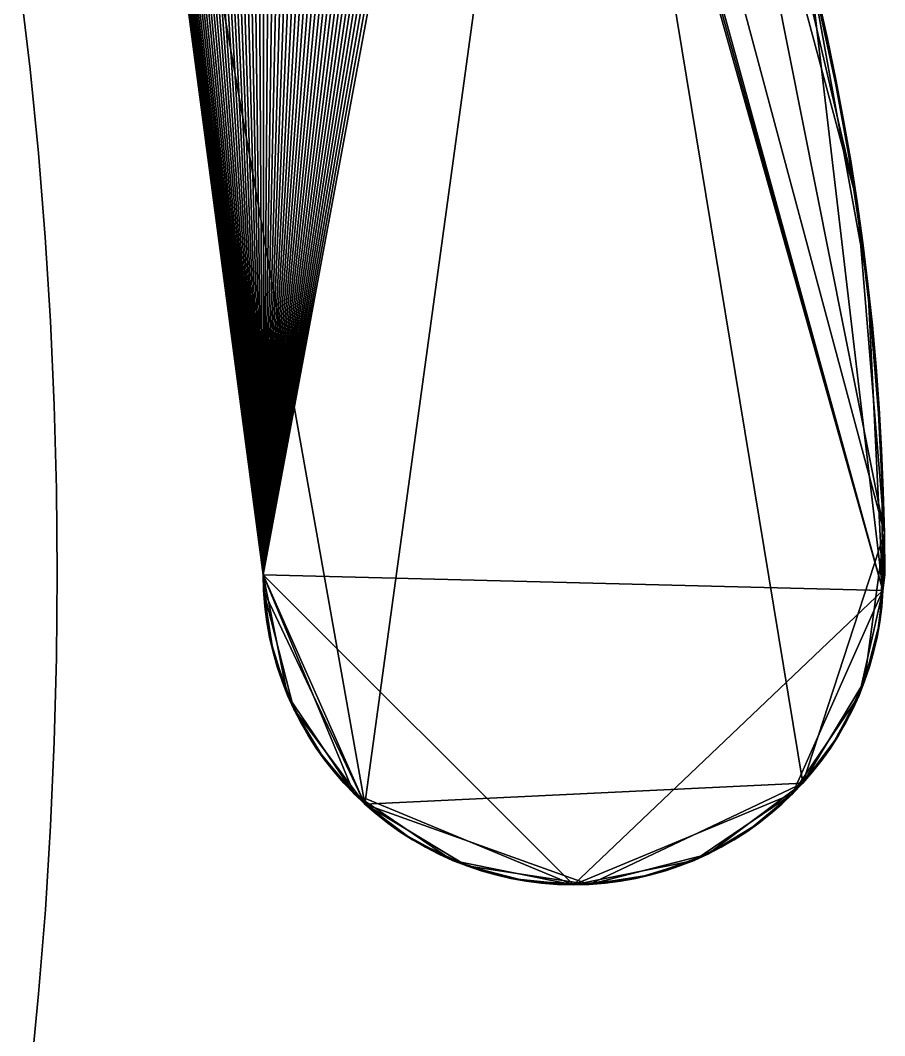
# Model space of a CAD drawing. Header units: metres. Extents: x 0 to 16, y 0 to 13.9.
# Drawn here: x 12.045 to 14.136, y 6.885 to 9.341 of the extents above; entities that cross this region are included whole.
import ezdxf

# ---------------------------------------------------------------- set-up
doc = ezdxf.new("R2010")
doc.units = ezdxf.units.M

msp = doc.modelspace()

# ---------------------------------------------------------------- linework, layer by layer
for points in [[(12.8238, 11.3462, 0.625), (12.8474, 11.3458, 0.625), (12.633, 8, 0.625)], [(12.8002, 11.3455, 0.625), (12.8238, 11.3462, 0.625), (12.633, 8, 0.625)], [(12.8474, 11.3458, 0.625), (12.8709, 11.3444, 0.625), (12.633, 8, 0.625)], [(12.7765, 11.3439, 0.625), (12.8002, 11.3455, 0.625), (12.633, 8, 0.625)], [(12.8709, 11.3444, 0.625), (12.8942, 11.3421, 0.625), (12.633, 8, 0.625)], [(12.7528, 11.3412, 0.625), (12.7765, 11.3439, 0.625), (12.633, 8, 0.625)], [(12.8942, 11.3421, 0.625), (12.9173, 11.3388, 0.625), (12.633, 8, 0.625)], [(12.7291, 11.3375, 0.625), (12.7528, 11.3412, 0.625), (12.633, 8, 0.625)], [(12.9173, 11.3388, 0.625), (12.9402, 11.3345, 0.625), (12.633, 8, 0.625)], [(12.7054, 11.3327, 0.625), (12.7291, 11.3375, 0.625), (12.633, 8, 0.625)], [(12.9402, 11.3345, 0.625), (12.963, 11.3293, 0.625), (12.633, 8, 0.625)], [(12.6818, 11.3269, 0.625), (12.7054, 11.3327, 0.625), (12.633, 8, 0.625)], [(12.963, 11.3293, 0.625), (12.9854, 11.3232, 0.625), (12.633, 8, 0.625)], [(12.6583, 11.32, 0.625), (12.6818, 11.3269, 0.625), (12.633, 8, 0.625)], [(12.9854, 11.3232, 0.625), (13.0076, 11.3162, 0.625), (12.633, 8, 0.625)], [(12.633, 8, 0.625), (12.5903, 11.2936, 0.625), (12.6124, 11.3033, 0.625)], [(12.633, 8, 0.625), (12.6124, 11.3033, 0.625), (12.6351, 11.3121, 0.625)], [(12.633, 8, 0.625), (12.6351, 11.3121, 0.625), (12.6583, 11.32, 0.625)], [(13.0076, 11.3162, 0.625), (13.0294, 11.3082, 0.625), (12.633, 8, 0.625)], [(13.0294, 11.3082, 0.625), (13.0509, 11.2993, 0.625), (12.633, 8, 0.625)], [(13.0509, 11.2993, 0.625), (13.072, 11.2896, 0.625), (12.633, 8, 0.625)], [(12.633, 8, 0.625), (12.5478, 11.2715, 0.625), (12.5688, 11.283, 0.625)], [(12.633, 8, 0.625), (12.5688, 11.283, 0.625), (12.5903, 11.2936, 0.625)], [(13.072, 11.2896, 0.625), (13.0927, 11.279, 0.625), (12.633, 8, 0.625)], [(13.0927, 11.279, 0.625), (13.113, 11.2675, 0.625), (12.633, 8, 0.625)], [(12.633, 8, 0.625), (12.5078, 11.2461, 0.625), (12.5275, 11.2592, 0.625)], [(12.633, 8, 0.625), (12.5275, 11.2592, 0.625), (12.5478, 11.2715, 0.625)], [(13.113, 11.2675, 0.625), (13.1328, 11.2551, 0.625), (12.633, 8, 0.625)], [(13.1328, 11.2551, 0.625), (13.1521, 11.242, 0.625), (12.633, 8, 0.625)], [(12.633, 8, 0.625), (12.4703, 11.2177, 0.625), (12.4887, 11.2323, 0.625)], [(12.633, 8, 0.625), (12.4887, 11.2323, 0.625), (12.5078, 11.2461, 0.625)], [(13.1521, 11.242, 0.625), (13.1709, 11.2279, 0.625), (12.633, 8, 0.625)], [(13.1709, 11.2279, 0.625), (13.1891, 11.2131, 0.625), (12.633, 8, 0.625)], [(12.633, 8, 0.625), (12.4356, 11.1863, 0.625), (12.4526, 11.2024, 0.625)], [(12.633, 8, 0.625), (12.4526, 11.2024, 0.625), (12.4703, 11.2177, 0.625)], [(13.1891, 11.2131, 0.625), (13.2067, 11.1975, 0.625), (12.633, 8, 0.625)], [(12.633, 8, 0.625), (12.4193, 11.1697, 0.625), (12.4356, 11.1863, 0.625)], [(13.2067, 11.1975, 0.625), (13.2238, 11.1811, 0.625), (12.633, 8, 0.625)], [(13.2238, 11.1811, 0.625), (14.132, 7.96141, 0.625), (12.633, 8, 0.625)], [(13.2238, 11.1811, 0.625), (13.2401, 11.1639, 0.625), (14.132, 7.96141, 0.625)], [(12.633, 8, 0.625), (12.3889, 11.1344, 0.625), (12.4037, 11.1523, 0.625)], [(12.633, 8, 0.625), (12.4037, 11.1523, 0.625), (12.4193, 11.1697, 0.625)], [(13.2401, 11.1639, 0.625), (13.2558, 11.1459, 0.625), (14.132, 7.96141, 0.625)], [(12.633, 8, 0.625), (12.3748, 11.1159, 0.625), (12.3889, 11.1344, 0.625)], [(13.2558, 11.1459, 0.625), (13.9522, 9.49123, 0.625), (14.132, 7.96141, 0.625)], [(12.633, 8, 0.625), (12.3615, 11.0968, 0.625), (12.3748, 11.1159, 0.625)], [(12.633, 8, 0.625), (12.3374, 11.0571, 0.625), (12.349, 11.0772, 0.625)], [(12.633, 8, 0.625), (12.349, 11.0772, 0.625), (12.3615, 11.0968, 0.625)], [(12.633, 8, 0.625), (12.3265, 11.0365, 0.625), (12.3374, 11.0571, 0.625)], [(12.633, 8, 0.625), (12.3166, 11.0154, 0.625), (12.3265, 11.0365, 0.625)], [(12.633, 8, 0.625), (12.3075, 10.9939, 0.625), (12.3166, 11.0154, 0.625)], [(12.2722, 10.8575), (12.8787, 7.44484), (13.3638, 10.9803)], [(12.633, 8, 0.625), (12.2993, 10.9721, 0.625), (12.3075, 10.9939, 0.625)], [(12.8787, 7.44484), (13.9381, 7.49572), (13.3638, 10.9803)], [(14.1353, 8.10092), (13.7073, 10.2536), (13.3638, 10.9803)], [(13.9381, 7.49572), (14.1353, 8.10092), (13.3638, 10.9803)], [(12.633, 8, 0.625), (12.292, 10.9498, 0.625), (12.2993, 10.9721, 0.625)], [(12.633, 8, 0.625), (12.2856, 10.9272, 0.625), (12.292, 10.9498, 0.625)], [(12.633, 8, 0.625), (12.2802, 10.9043, 0.625), (12.2856, 10.9272, 0.625)], [(12.633, 8, 0.625), (12.2722, 10.8575, 0.625), (12.2757, 10.881, 0.625)], [(12.633, 8, 0.625), (12.2757, 10.881, 0.625), (12.2802, 10.9043, 0.625)], [(12.633, 8, 0.625), (12.2697, 10.8338, 0.625), (12.2722, 10.8575, 0.625)], [(12.2722, 10.8575), (12.2697, 10.8338), (12.633, 8)], [(12.2722, 10.8575), (12.633, 8), (12.8787, 7.44484)], [(12.633, 8, 0.625), (12.2682, 10.8098, 0.625), (12.2697, 10.8338, 0.625)], [(12.2697, 10.8338), (12.2682, 10.8098), (12.633, 8)], [(12.633, 8, 0.625), (12.2677, 10.7857, 0.625), (12.2682, 10.8098, 0.625)], [(12.2682, 10.8098), (12.2677, 10.7857), (12.633, 8)], [(12.633, 8, 0.625), (12.2683, 10.7614, 0.625), (12.2677, 10.7857, 0.625)], [(12.2677, 10.7857), (12.2683, 10.7614), (12.633, 8)], [(12.633, 8, 0.625), (12.27, 10.7369, 0.625), (12.2683, 10.7614, 0.625)], [(12.2683, 10.7614), (12.27, 10.7369), (12.633, 8)], [(12.633, 8, 0.625), (12.633, 8), (12.27, 10.7369), (12.27, 10.7369, 0.625)], [(14.0695, 8.90195), (13.8422, 9.87628), (13.7073, 10.2536)], [(14.1353, 8.10092), (14.0695, 8.90195), (13.7073, 10.2536)], [(13.9977, 9.29621), (13.9004, 9.68464), (13.8422, 9.87628)], [(14.0695, 8.90195), (13.9977, 9.29621), (13.8422, 9.87628)], [(13.9977, 9.29621), (13.9522, 9.49123), (13.9004, 9.68464)], [(13.9522, 9.49123, 0.625), (13.9757, 9.39391, 0.625), (13.9977, 9.29621, 0.625)], [(13.9522, 9.49123, 0.625), (13.9977, 9.29621, 0.625), (14.0368, 9.09973, 0.625)], [(13.9522, 9.49123, 0.625), (14.0368, 9.09973, 0.625), (14.0957, 8.70302, 0.625)], [(13.9522, 9.49123, 0.625), (14.0957, 8.70302, 0.625), (14.132, 7.96141, 0.625)], [(13.9977, 9.29621), (13.9757, 9.39391), (13.9522, 9.49123)], [(12.0453, 9.42511, 0.625), (12.0453, 9.42511), (12.069, 9.2226), (12.069, 9.2226, 0.625)], [(12.069, 9.2226, 0.625), (12.069, 9.2226), (12.0453, 9.42511), (12.0453, 9.42511, 0.625)], [(13.9757, 9.39391, 0.625), (13.9757, 9.39391), (13.9977, 9.29621), (13.9977, 9.29621, 0.625)], [(13.9977, 9.29621, 0.625), (14.018, 9.19814, 0.625), (14.0368, 9.09973, 0.625)], [(14.0368, 9.09973), (14.018, 9.19814), (13.9977, 9.29621)], [(14.0695, 8.90195), (14.0368, 9.09973), (13.9977, 9.29621)], [(13.9977, 9.29621, 0.625), (13.9977, 9.29621), (14.018, 9.19814), (14.018, 9.19814, 0.625)], [(14.018, 9.19814, 0.625), (14.018, 9.19814), (13.9977, 9.29621), (13.9977, 9.29621, 0.625)], [(13.9977, 9.29621), (14.018, 9.19814), (14.018, 9.19814, 0.625), (13.9977, 9.29621, 0.625)], [(12.069, 9.2226, 0.625), (12.069, 9.2226), (12.089, 9.0198), (12.089, 9.0198, 0.625)], [(12.089, 9.0198, 0.625), (12.089, 9.0198), (12.069, 9.2226), (12.069, 9.2226, 0.625)], [(14.018, 9.19814, 0.625), (14.018, 9.19814), (14.0368, 9.09973), (14.0368, 9.09973, 0.625)], [(14.0368, 9.09973, 0.625), (14.0368, 9.09973), (14.018, 9.19814), (14.018, 9.19814, 0.625)], [(14.018, 9.19814), (14.0368, 9.09973), (14.0368, 9.09973, 0.625), (14.018, 9.19814, 0.625)], [(14.0368, 9.09973, 0.625), (14.054, 9.00099, 0.625), (14.0695, 8.90195, 0.625)], [(14.0368, 9.09973, 0.625), (14.0695, 8.90195, 0.625), (14.0957, 8.70302, 0.625)], [(14.0695, 8.90195), (14.054, 9.00099), (14.0368, 9.09973)], [(14.0368, 9.09973, 0.625), (14.0368, 9.09973), (14.054, 9.00099), (14.054, 9.00099, 0.625)], [(14.054, 9.00099, 0.625), (14.054, 9.00099), (14.0368, 9.09973), (14.0368, 9.09973, 0.625)], [(14.0368, 9.09973), (14.054, 9.00099), (14.054, 9.00099, 0.625), (14.0368, 9.09973, 0.625)], [(12.089, 9.0198, 0.625), (12.089, 9.0198), (12.1055, 8.81675), (12.1055, 8.81675, 0.625)], [(12.1055, 8.81675, 0.625), (12.1055, 8.81675), (12.089, 9.0198), (12.089, 9.0198, 0.625)], [(14.054, 9.00099, 0.625), (14.054, 9.00099), (14.0695, 8.90195), (14.0695, 8.90195, 0.625)], [(14.0695, 8.90195, 0.625), (14.0695, 8.90195), (14.054, 9.00099), (14.054, 9.00099, 0.625)], [(14.054, 9.00099), (14.0695, 8.90195), (14.0695, 8.90195, 0.625), (14.054, 9.00099, 0.625)], [(14.0695, 8.90195, 0.625), (14.0834, 8.80262, 0.625), (14.0957, 8.70302, 0.625)], [(14.0957, 8.70302), (14.0834, 8.80262), (14.0695, 8.90195)], [(14.1155, 8.5031), (14.0957, 8.70302), (14.0695, 8.90195)], [(14.1353, 8.10092), (14.1155, 8.5031), (14.0695, 8.90195)], [(14.0695, 8.90195, 0.625), (14.0695, 8.90195), (14.0834, 8.80262), (14.0834, 8.80262, 0.625)], [(14.0834, 8.80262, 0.625), (14.0834, 8.80262), (14.0695, 8.90195), (14.0695, 8.90195, 0.625)], [(14.0695, 8.90195), (14.0834, 8.80262), (14.0834, 8.80262, 0.625), (14.0695, 8.90195, 0.625)], [(12.1055, 8.81675, 0.625), (12.1055, 8.81675), (12.1183, 8.6135), (12.1183, 8.6135, 0.625)], [(12.1183, 8.6135, 0.625), (12.1183, 8.6135), (12.1055, 8.81675), (12.1055, 8.81675, 0.625)], [(14.0834, 8.80262, 0.625), (14.0834, 8.80262), (14.0957, 8.70302), (14.0957, 8.70302, 0.625)], [(14.0957, 8.70302, 0.625), (14.0957, 8.70302), (14.0834, 8.80262), (14.0834, 8.80262, 0.625)], [(14.0834, 8.80262), (14.0957, 8.70302), (14.0957, 8.70302, 0.625), (14.0834, 8.80262, 0.625)], [(14.0957, 8.70302, 0.625), (14.1064, 8.60318, 0.625), (14.1155, 8.5031, 0.625)], [(14.0957, 8.70302, 0.625), (14.1155, 8.5031, 0.625), (14.1287, 8.30235, 0.625)], [(14.0957, 8.70302, 0.625), (14.1287, 8.30235, 0.625), (14.132, 7.96141, 0.625)], [(14.1155, 8.5031), (14.1064, 8.60318), (14.0957, 8.70302)], [(14.0957, 8.70302, 0.625), (14.0957, 8.70302), (14.1064, 8.60318), (14.1064, 8.60318, 0.625)], [(14.1064, 8.60318, 0.625), (14.1064, 8.60318), (14.0957, 8.70302), (14.0957, 8.70302, 0.625)], [(14.0957, 8.70302), (14.1064, 8.60318), (14.1064, 8.60318, 0.625), (14.0957, 8.70302, 0.625)], [(12.1183, 8.6135, 0.625), (12.1183, 8.6135), (12.1274, 8.4101), (12.1274, 8.4101, 0.625)], [(12.1274, 8.4101, 0.625), (12.1274, 8.4101), (12.1183, 8.6135), (12.1183, 8.6135, 0.625)], [(14.1064, 8.60318, 0.625), (14.1064, 8.60318), (14.1155, 8.5031), (14.1155, 8.5031, 0.625)], [(14.1155, 8.5031, 0.625), (14.1155, 8.5031), (14.1064, 8.60318), (14.1064, 8.60318, 0.625)], [(14.1064, 8.60318), (14.1155, 8.5031), (14.1155, 8.5031, 0.625), (14.1064, 8.60318, 0.625)], [(14.1155, 8.5031, 0.625), (14.1229, 8.40282, 0.625), (14.1287, 8.30235, 0.625)], [(14.1287, 8.30235), (14.1229, 8.40282), (14.1155, 8.5031)], [(14.1353, 8.10092), (14.1287, 8.30235), (14.1155, 8.5031)], [(14.1155, 8.5031, 0.625), (14.1155, 8.5031), (14.1229, 8.40282), (14.1229, 8.40282, 0.625)], [(14.1229, 8.40282, 0.625), (14.1229, 8.40282), (14.1155, 8.5031), (14.1155, 8.5031, 0.625)], [(14.1155, 8.5031), (14.1229, 8.40282), (14.1229, 8.40282, 0.625), (14.1155, 8.5031, 0.625)], [(12.1274, 8.4101, 0.625), (12.1274, 8.4101), (12.1329, 8.2066), (12.1329, 8.2066, 0.625)], [(12.1329, 8.2066, 0.625), (12.1329, 8.2066), (12.1274, 8.4101), (12.1274, 8.4101, 0.625)], [(14.1229, 8.40282, 0.625), (14.1229, 8.40282), (14.1287, 8.30235), (14.1287, 8.30235, 0.625)], [(14.1287, 8.30235, 0.625), (14.1287, 8.30235), (14.1229, 8.40282), (14.1229, 8.40282, 0.625)], [(14.1229, 8.40282), (14.1287, 8.30235), (14.1287, 8.30235, 0.625), (14.1229, 8.40282, 0.625)], [(14.1287, 8.30235, 0.625), (14.1328, 8.20171, 0.625), (14.1353, 8.10092, 0.625)], [(14.1287, 8.30235, 0.625), (14.1353, 8.10092, 0.625), (14.132, 7.96141, 0.625)], [(14.1353, 8.10092), (14.1328, 8.20171), (14.1287, 8.30235)], [(14.1287, 8.30235, 0.625), (14.1287, 8.30235), (14.1328, 8.20171), (14.1328, 8.20171, 0.625)], [(14.1328, 8.20171, 0.625), (14.1328, 8.20171), (14.1287, 8.30235), (14.1287, 8.30235, 0.625)], [(14.1287, 8.30235), (14.1328, 8.20171), (14.1328, 8.20171, 0.625), (14.1287, 8.30235, 0.625)], [(12.1329, 8.2066, 0.625), (12.1329, 8.2066), (12.1348, 8.00306), (12.1348, 8.00306, 0.625)], [(12.1348, 8.00306, 0.625), (12.1348, 8.00306), (12.1329, 8.2066), (12.1329, 8.2066, 0.625)], [(14.1328, 8.20171, 0.625), (14.1328, 8.20171), (14.1353, 8.10092), (14.1353, 8.10092, 0.625)], [(14.1353, 8.10092, 0.625), (14.1353, 8.10092), (14.1328, 8.20171), (14.1328, 8.20171, 0.625)], [(14.1328, 8.20171), (14.1353, 8.10092), (14.1353, 8.10092, 0.625), (14.1328, 8.20171, 0.625)], [(13.9381, 7.49572), (14.0875, 7.74212), (14.1353, 8.10092)], [(14.0875, 7.74212), (14.1243, 7.88578), (14.1353, 8.10092)], [(14.1243, 7.88578), (14.132, 7.96141), (14.1353, 8.10092)], [(14.1353, 8.10092, 0.625), (14.1361, 8, 0.625), (14.132, 7.96141, 0.625)], [(14.132, 7.96141), (14.1361, 8), (14.1353, 8.10092)], [(14.1353, 8.10092, 0.625), (14.1353, 8.10092), (14.1361, 8), (14.1361, 8, 0.625)], [(14.1361, 8, 0.625), (14.1361, 8), (14.1353, 8.10092), (14.1353, 8.10092, 0.625)], [(14.1353, 8.10092), (14.1361, 8), (14.1361, 8, 0.625), (14.1353, 8.10092, 0.625)], [(12.1348, 8.00306, 0.625), (12.1348, 8.00306), (12.133, 7.79951), (12.133, 7.79951, 0.625)], [(12.133, 7.79951, 0.625), (12.133, 7.79951), (12.1348, 8.00306), (12.1348, 8.00306, 0.625)], [(12.6368, 7.92332, 0.625), (12.6339, 7.96141, 0.625), (12.633, 8, 0.625)], [(12.6482, 7.84885, 0.625), (12.6368, 7.92332, 0.625), (12.633, 8, 0.625)], [(12.6919, 7.70807, 0.625), (12.6482, 7.84885, 0.625), (12.633, 8, 0.625)], [(12.8526, 7.46967, 0.625), (12.6919, 7.70807, 0.625), (12.633, 8, 0.625)], [(13.383, 7.25, 0.625), (12.8526, 7.46967, 0.625), (12.633, 8, 0.625)], [(14.132, 7.96141, 0.625), (13.383, 7.25, 0.625), (12.633, 8, 0.625)], [(12.633, 8), (12.6339, 7.96141), (12.8787, 7.44484)], [(12.6339, 7.96141, 0.625), (12.6339, 7.96141), (12.633, 8), (12.633, 8, 0.625)], [(14.1361, 8, 0.625), (14.1361, 8), (14.132, 7.96141), (14.132, 7.96141, 0.625)], [(14.132, 7.96141, 0.625), (14.132, 7.96141), (14.1361, 8), (14.1361, 8, 0.625)], [(14.1361, 8), (14.132, 7.96141), (14.132, 7.96141, 0.625), (14.1361, 8, 0.625)], [(12.6339, 7.96141), (12.6368, 7.92332), (12.6416, 7.88578)], [(12.6339, 7.96141), (12.6416, 7.88578), (12.6566, 7.81256)], [(12.6339, 7.96141), (12.6566, 7.81256), (12.7069, 7.67484)], [(12.6339, 7.96141), (12.7069, 7.67484), (12.8787, 7.44484)], [(12.6368, 7.92332, 0.625), (12.6368, 7.92332), (12.6339, 7.96141), (12.6339, 7.96141, 0.625)], [(14.132, 7.96141, 0.625), (13.9133, 7.46967, 0.625), (13.383, 7.25, 0.625)], [(14.132, 7.96141, 0.625), (14.074, 7.70807, 0.625), (13.9133, 7.46967, 0.625)], [(14.132, 7.96141, 0.625), (14.1177, 7.84885, 0.625), (14.074, 7.70807, 0.625)], [(14.132, 7.96141, 0.625), (14.1291, 7.92332, 0.625), (14.1177, 7.84885, 0.625)], [(14.1243, 7.88578), (14.1291, 7.92332), (14.132, 7.96141)], [(14.132, 7.96141, 0.625), (14.132, 7.96141), (14.1291, 7.92332), (14.1291, 7.92332, 0.625)], [(14.1291, 7.92332, 0.625), (14.1291, 7.92332), (14.132, 7.96141), (14.132, 7.96141, 0.625)], [(14.132, 7.96141), (14.1291, 7.92332), (14.1291, 7.92332, 0.625), (14.132, 7.96141, 0.625)], [(12.6482, 7.84885, 0.625), (12.6416, 7.88578, 0.625), (12.6368, 7.92332, 0.625)], [(12.6416, 7.88578, 0.625), (12.6416, 7.88578), (12.6368, 7.92332), (12.6368, 7.92332, 0.625)], [(14.1291, 7.92332, 0.625), (14.1243, 7.88578, 0.625), (14.1177, 7.84885, 0.625)], [(14.1291, 7.92332, 0.625), (14.1291, 7.92332), (14.1243, 7.88578), (14.1243, 7.88578, 0.625)], [(14.1243, 7.88578, 0.625), (14.1243, 7.88578), (14.1291, 7.92332), (14.1291, 7.92332, 0.625)], [(14.1291, 7.92332), (14.1243, 7.88578), (14.1243, 7.88578, 0.625), (14.1291, 7.92332, 0.625)], [(12.6416, 7.88578), (12.6482, 7.84885), (12.6566, 7.81256)], [(12.6482, 7.84885, 0.625), (12.6482, 7.84885), (12.6416, 7.88578), (12.6416, 7.88578, 0.625)], [(14.0875, 7.74212), (14.1094, 7.81256), (14.1243, 7.88578)], [(14.1094, 7.81256), (14.1177, 7.84885), (14.1243, 7.88578)], [(14.1243, 7.88578, 0.625), (14.1243, 7.88578), (14.1177, 7.84885), (14.1177, 7.84885, 0.625)], [(14.1177, 7.84885, 0.625), (14.1177, 7.84885), (14.1243, 7.88578), (14.1243, 7.88578, 0.625)], [(14.1243, 7.88578), (14.1177, 7.84885), (14.1177, 7.84885, 0.625), (14.1243, 7.88578, 0.625)], [(12.6667, 7.77697, 0.625), (12.6566, 7.81256, 0.625), (12.6482, 7.84885, 0.625)], [(12.6919, 7.70807, 0.625), (12.6667, 7.77697, 0.625), (12.6482, 7.84885, 0.625)], [(12.6566, 7.81256, 0.625), (12.6566, 7.81256), (12.6482, 7.84885), (12.6482, 7.84885, 0.625)], [(14.1177, 7.84885, 0.625), (14.0992, 7.77697, 0.625), (14.074, 7.70807, 0.625)], [(14.1177, 7.84885, 0.625), (14.1094, 7.81256, 0.625), (14.0992, 7.77697, 0.625)], [(14.1177, 7.84885, 0.625), (14.1177, 7.84885), (14.1094, 7.81256), (14.1094, 7.81256, 0.625)], [(14.1094, 7.81256, 0.625), (14.1094, 7.81256), (14.1177, 7.84885), (14.1177, 7.84885, 0.625)], [(14.1177, 7.84885), (14.1094, 7.81256), (14.1094, 7.81256, 0.625), (14.1177, 7.84885, 0.625)], [(12.6566, 7.81256), (12.6667, 7.77697), (12.6785, 7.74212)], [(12.6566, 7.81256), (12.6785, 7.74212), (12.7069, 7.67484)], [(12.6667, 7.77697, 0.625), (12.6667, 7.77697), (12.6566, 7.81256), (12.6566, 7.81256, 0.625)], [(14.0875, 7.74212), (14.0992, 7.77697), (14.1094, 7.81256)], [(14.1094, 7.81256, 0.625), (14.1094, 7.81256), (14.0992, 7.77697), (14.0992, 7.77697, 0.625)], [(14.0992, 7.77697, 0.625), (14.0992, 7.77697), (14.1094, 7.81256), (14.1094, 7.81256, 0.625)], [(14.1094, 7.81256), (14.0992, 7.77697), (14.0992, 7.77697, 0.625), (14.1094, 7.81256, 0.625)], [(12.133, 7.79951, 0.625), (12.133, 7.79951), (12.1276, 7.59601), (12.1276, 7.59601, 0.625)], [(12.1276, 7.59601, 0.625), (12.1276, 7.59601), (12.133, 7.79951), (12.133, 7.79951, 0.625)], [(12.6919, 7.70807, 0.625), (12.6785, 7.74212, 0.625), (12.6667, 7.77697, 0.625)], [(12.6785, 7.74212, 0.625), (12.6785, 7.74212), (12.6667, 7.77697), (12.6667, 7.77697, 0.625)], [(14.0992, 7.77697, 0.625), (14.0875, 7.74212, 0.625), (14.074, 7.70807, 0.625)], [(14.0992, 7.77697, 0.625), (14.0992, 7.77697), (14.0875, 7.74212), (14.0875, 7.74212, 0.625)], [(14.0875, 7.74212, 0.625), (14.0875, 7.74212), (14.0992, 7.77697), (14.0992, 7.77697, 0.625)], [(14.0992, 7.77697), (14.0875, 7.74212), (14.0875, 7.74212, 0.625), (14.0992, 7.77697, 0.625)], [(12.6785, 7.74212), (12.6919, 7.70807), (12.7069, 7.67484)], [(12.6919, 7.70807, 0.625), (12.6919, 7.70807), (12.6785, 7.74212), (12.6785, 7.74212, 0.625)], [(13.9381, 7.49572), (14.0244, 7.6111), (14.0875, 7.74212)], [(14.0244, 7.6111), (14.059, 7.67484), (14.0875, 7.74212)], [(14.059, 7.67484), (14.074, 7.70807), (14.0875, 7.74212)], [(14.0875, 7.74212, 0.625), (14.0875, 7.74212), (14.074, 7.70807), (14.074, 7.70807, 0.625)], [(14.074, 7.70807, 0.625), (14.074, 7.70807), (14.0875, 7.74212), (14.0875, 7.74212, 0.625)], [(14.0875, 7.74212), (14.074, 7.70807), (14.074, 7.70807, 0.625), (14.0875, 7.74212, 0.625)], [(12.7235, 7.64251, 0.625), (12.7069, 7.67484, 0.625), (12.6919, 7.70807, 0.625)], [(12.7611, 7.58067, 0.625), (12.7235, 7.64251, 0.625), (12.6919, 7.70807, 0.625)], [(12.8526, 7.46967, 0.625), (12.7611, 7.58067, 0.625), (12.6919, 7.70807, 0.625)], [(12.7069, 7.67484, 0.625), (12.7069, 7.67484), (12.6919, 7.70807), (12.6919, 7.70807, 0.625)], [(12.6919, 7.70807, 0.625), (12.6919, 7.70807), (12.7069, 7.67484), (12.7069, 7.67484, 0.625)], [(12.7069, 7.67484), (12.6919, 7.70807), (12.6919, 7.70807, 0.625), (12.7069, 7.67484, 0.625)], [(14.074, 7.70807, 0.625), (14.0049, 7.58067, 0.625), (13.9133, 7.46967, 0.625)], [(14.074, 7.70807, 0.625), (14.0424, 7.64251, 0.625), (14.0049, 7.58067, 0.625)], [(14.074, 7.70807, 0.625), (14.059, 7.67484, 0.625), (14.0424, 7.64251, 0.625)], [(14.074, 7.70807, 0.625), (14.074, 7.70807), (14.059, 7.67484), (14.059, 7.67484, 0.625)], [(14.059, 7.67484, 0.625), (14.059, 7.67484), (14.074, 7.70807), (14.074, 7.70807, 0.625)], [(14.074, 7.70807), (14.059, 7.67484), (14.059, 7.67484, 0.625), (14.074, 7.70807, 0.625)], [(12.7069, 7.67484), (12.7235, 7.64251), (12.7415, 7.6111)], [(12.7069, 7.67484), (12.7415, 7.6111), (12.782, 7.55126)], [(12.7069, 7.67484), (12.782, 7.55126), (12.8787, 7.44484)], [(12.7235, 7.64251, 0.625), (12.7235, 7.64251), (12.7069, 7.67484), (12.7069, 7.67484, 0.625)], [(12.7069, 7.67484, 0.625), (12.7069, 7.67484), (12.7235, 7.64251), (12.7235, 7.64251, 0.625)], [(12.7235, 7.64251), (12.7069, 7.67484), (12.7069, 7.67484, 0.625), (12.7235, 7.64251, 0.625)], [(14.0244, 7.6111), (14.0424, 7.64251), (14.059, 7.67484)], [(14.059, 7.67484, 0.625), (14.059, 7.67484), (14.0424, 7.64251), (14.0424, 7.64251, 0.625)], [(14.0424, 7.64251, 0.625), (14.0424, 7.64251), (14.059, 7.67484), (14.059, 7.67484, 0.625)], [(14.059, 7.67484), (14.0424, 7.64251), (14.0424, 7.64251, 0.625), (14.059, 7.67484, 0.625)], [(12.7611, 7.58067, 0.625), (12.7415, 7.6111, 0.625), (12.7235, 7.64251, 0.625)], [(12.7415, 7.6111, 0.625), (12.7415, 7.6111), (12.7235, 7.64251), (12.7235, 7.64251, 0.625)], [(12.7235, 7.64251, 0.625), (12.7235, 7.64251), (12.7415, 7.6111), (12.7415, 7.6111, 0.625)], [(12.7415, 7.6111), (12.7235, 7.64251), (12.7235, 7.64251, 0.625), (12.7415, 7.6111, 0.625)], [(14.0424, 7.64251, 0.625), (14.0244, 7.6111, 0.625), (14.0049, 7.58067, 0.625)], [(14.0424, 7.64251, 0.625), (14.0424, 7.64251), (14.0244, 7.6111), (14.0244, 7.6111, 0.625)], [(14.0244, 7.6111, 0.625), (14.0244, 7.6111), (14.0424, 7.64251), (14.0424, 7.64251, 0.625)], [(14.0424, 7.64251), (14.0244, 7.6111), (14.0244, 7.6111, 0.625), (14.0424, 7.64251, 0.625)], [(12.1276, 7.59601, 0.625), (12.1276, 7.59601), (12.1186, 7.3926), (12.1186, 7.3926, 0.625)], [(12.1186, 7.3926, 0.625), (12.1186, 7.3926), (12.1276, 7.59601), (12.1276, 7.59601, 0.625)], [(12.7415, 7.6111), (12.7611, 7.58067), (12.782, 7.55126)], [(12.7611, 7.58067, 0.625), (12.7611, 7.58067), (12.7415, 7.6111), (12.7415, 7.6111, 0.625)], [(12.7415, 7.6111, 0.625), (12.7415, 7.6111), (12.7611, 7.58067), (12.7611, 7.58067, 0.625)], [(12.7611, 7.58067), (12.7415, 7.6111), (12.7415, 7.6111, 0.625), (12.7611, 7.58067, 0.625)], [(13.9381, 7.49572), (13.984, 7.55126), (14.0244, 7.6111)], [(13.984, 7.55126), (14.0049, 7.58067), (14.0244, 7.6111)], [(14.0244, 7.6111, 0.625), (14.0244, 7.6111), (14.0049, 7.58067), (14.0049, 7.58067, 0.625)], [(14.0049, 7.58067, 0.625), (14.0049, 7.58067), (14.0244, 7.6111), (14.0244, 7.6111, 0.625)], [(14.0244, 7.6111), (14.0049, 7.58067), (14.0049, 7.58067, 0.625), (14.0244, 7.6111, 0.625)], [(12.8042, 7.52293, 0.625), (12.782, 7.55126, 0.625), (12.7611, 7.58067, 0.625)], [(12.8526, 7.46967, 0.625), (12.8042, 7.52293, 0.625), (12.7611, 7.58067, 0.625)], [(12.782, 7.55126, 0.625), (12.782, 7.55126), (12.7611, 7.58067), (12.7611, 7.58067, 0.625)], [(12.7611, 7.58067, 0.625), (12.7611, 7.58067), (12.782, 7.55126), (12.782, 7.55126, 0.625)], [(12.782, 7.55126), (12.7611, 7.58067), (12.7611, 7.58067, 0.625), (12.782, 7.55126, 0.625)], [(14.0049, 7.58067, 0.625), (13.9617, 7.52293, 0.625), (13.9133, 7.46967, 0.625)], [(14.0049, 7.58067, 0.625), (13.984, 7.55126, 0.625), (13.9617, 7.52293, 0.625)], [(14.0049, 7.58067, 0.625), (14.0049, 7.58067), (13.984, 7.55126), (13.984, 7.55126, 0.625)], [(13.984, 7.55126, 0.625), (13.984, 7.55126), (14.0049, 7.58067), (14.0049, 7.58067, 0.625)], [(14.0049, 7.58067), (13.984, 7.55126), (13.984, 7.55126, 0.625), (14.0049, 7.58067, 0.625)], [(12.782, 7.55126), (12.8042, 7.52293), (12.8278, 7.49572)], [(12.782, 7.55126), (12.8278, 7.49572), (12.8787, 7.44484)], [(12.8042, 7.52293, 0.625), (12.8042, 7.52293), (12.782, 7.55126), (12.782, 7.55126, 0.625)], [(12.782, 7.55126, 0.625), (12.782, 7.55126), (12.8042, 7.52293), (12.8042, 7.52293, 0.625)], [(12.8042, 7.52293), (12.782, 7.55126), (12.782, 7.55126, 0.625), (12.8042, 7.52293, 0.625)], [(13.9381, 7.49572), (13.9617, 7.52293), (13.984, 7.55126)], [(13.984, 7.55126, 0.625), (13.984, 7.55126), (13.9617, 7.52293), (13.9617, 7.52293, 0.625)], [(13.9617, 7.52293, 0.625), (13.9617, 7.52293), (13.984, 7.55126), (13.984, 7.55126, 0.625)], [(13.984, 7.55126), (13.9617, 7.52293), (13.9617, 7.52293, 0.625), (13.984, 7.55126, 0.625)], [(12.8526, 7.46967, 0.625), (12.8278, 7.49572, 0.625), (12.8042, 7.52293, 0.625)], [(12.8278, 7.49572, 0.625), (12.8278, 7.49572), (12.8042, 7.52293), (12.8042, 7.52293, 0.625)], [(12.8042, 7.52293, 0.625), (12.8042, 7.52293), (12.8278, 7.49572), (12.8278, 7.49572, 0.625)], [(12.8278, 7.49572), (12.8042, 7.52293), (12.8042, 7.52293, 0.625), (12.8278, 7.49572, 0.625)], [(13.9617, 7.52293, 0.625), (13.9381, 7.49572, 0.625), (13.9133, 7.46967, 0.625)], [(13.9617, 7.52293, 0.625), (13.9617, 7.52293), (13.9381, 7.49572), (13.9381, 7.49572, 0.625)], [(13.9381, 7.49572, 0.625), (13.9381, 7.49572), (13.9617, 7.52293), (13.9617, 7.52293, 0.625)], [(13.9617, 7.52293), (13.9381, 7.49572), (13.9381, 7.49572, 0.625), (13.9617, 7.52293, 0.625)], [(12.8278, 7.49572), (12.8526, 7.46967), (12.8787, 7.44484)], [(12.8526, 7.46967, 0.625), (12.8526, 7.46967), (12.8278, 7.49572), (12.8278, 7.49572, 0.625)], [(12.8278, 7.49572, 0.625), (12.8278, 7.49572), (12.8526, 7.46967), (12.8526, 7.46967, 0.625)], [(12.8526, 7.46967), (12.8278, 7.49572), (12.8278, 7.49572, 0.625), (12.8526, 7.46967, 0.625)], [(12.8787, 7.44484), (13.4216, 7.25098), (13.9381, 7.49572)], [(13.4216, 7.25098), (13.7081, 7.32396), (13.9381, 7.49572)], [(13.7081, 7.32396), (13.8317, 7.399), (13.9381, 7.49572)], [(13.8317, 7.399), (13.8872, 7.44484), (13.9381, 7.49572)], [(13.8872, 7.44484), (13.9133, 7.46967), (13.9381, 7.49572)], [(13.9381, 7.49572, 0.625), (13.9381, 7.49572), (13.9133, 7.46967), (13.9133, 7.46967, 0.625)], [(13.9133, 7.46967, 0.625), (13.9133, 7.46967), (13.9381, 7.49572), (13.9381, 7.49572, 0.625)], [(13.9381, 7.49572), (13.9133, 7.46967), (13.9133, 7.46967, 0.625), (13.9381, 7.49572, 0.625)], [(12.9059, 7.42126, 0.625), (12.8787, 7.44484, 0.625), (12.8526, 7.46967, 0.625)], [(12.9636, 7.37809, 0.625), (12.9059, 7.42126, 0.625), (12.8526, 7.46967, 0.625)], [(13.091, 7.30894, 0.625), (12.9636, 7.37809, 0.625), (12.8526, 7.46967, 0.625)], [(13.383, 7.25, 0.625), (13.091, 7.30894, 0.625), (12.8526, 7.46967, 0.625)], [(12.8787, 7.44484, 0.625), (12.8787, 7.44484), (12.8526, 7.46967), (12.8526, 7.46967, 0.625)], [(12.8526, 7.46967, 0.625), (12.8526, 7.46967), (12.8787, 7.44484), (12.8787, 7.44484, 0.625)], [(12.8787, 7.44484), (12.8526, 7.46967), (12.8526, 7.46967, 0.625), (12.8787, 7.44484, 0.625)], [(13.9133, 7.46967, 0.625), (13.6749, 7.30894, 0.625), (13.383, 7.25, 0.625)], [(13.9133, 7.46967, 0.625), (13.8023, 7.37809, 0.625), (13.6749, 7.30894, 0.625)], [(13.9133, 7.46967, 0.625), (13.86, 7.42126, 0.625), (13.8023, 7.37809, 0.625)], [(13.9133, 7.46967, 0.625), (13.8872, 7.44484, 0.625), (13.86, 7.42126, 0.625)], [(13.9133, 7.46967, 0.625), (13.9133, 7.46967), (13.8872, 7.44484), (13.8872, 7.44484, 0.625)], [(13.8872, 7.44484, 0.625), (13.8872, 7.44484), (13.9133, 7.46967), (13.9133, 7.46967, 0.625)], [(13.9133, 7.46967), (13.8872, 7.44484), (13.8872, 7.44484, 0.625), (13.9133, 7.46967, 0.625)], [(12.8787, 7.44484), (12.9059, 7.42126), (12.9342, 7.399)], [(12.8787, 7.44484), (12.9342, 7.399), (12.9941, 7.35858)], [(12.8787, 7.44484), (12.9941, 7.35858), (13.1251, 7.29551)], [(12.8787, 7.44484), (13.1251, 7.29551), (13.4216, 7.25098)], [(12.9059, 7.42126, 0.625), (12.9059, 7.42126), (12.8787, 7.44484), (12.8787, 7.44484, 0.625)], [(12.8787, 7.44484, 0.625), (12.8787, 7.44484), (12.9059, 7.42126), (12.9059, 7.42126, 0.625)], [(12.9059, 7.42126), (12.8787, 7.44484), (12.8787, 7.44484, 0.625), (12.9059, 7.42126, 0.625)], [(13.8317, 7.399), (13.86, 7.42126), (13.8872, 7.44484)], [(13.8872, 7.44484, 0.625), (13.8872, 7.44484), (13.86, 7.42126), (13.86, 7.42126, 0.625)], [(13.86, 7.42126, 0.625), (13.86, 7.42126), (13.8872, 7.44484), (13.8872, 7.44484, 0.625)], [(13.8872, 7.44484), (13.86, 7.42126), (13.86, 7.42126, 0.625), (13.8872, 7.44484, 0.625)], [(12.9636, 7.37809, 0.625), (12.9342, 7.399, 0.625), (12.9059, 7.42126, 0.625)], [(12.9342, 7.399, 0.625), (12.9342, 7.399), (12.9059, 7.42126), (12.9059, 7.42126, 0.625)], [(12.9059, 7.42126, 0.625), (12.9059, 7.42126), (12.9342, 7.399), (12.9342, 7.399, 0.625)], [(12.9342, 7.399), (12.9059, 7.42126), (12.9059, 7.42126, 0.625), (12.9342, 7.399, 0.625)], [(13.86, 7.42126, 0.625), (13.8317, 7.399, 0.625), (13.8023, 7.37809, 0.625)], [(13.86, 7.42126, 0.625), (13.86, 7.42126), (13.8317, 7.399), (13.8317, 7.399, 0.625)], [(13.8317, 7.399, 0.625), (13.8317, 7.399), (13.86, 7.42126), (13.86, 7.42126, 0.625)], [(13.86, 7.42126), (13.8317, 7.399), (13.8317, 7.399, 0.625), (13.86, 7.42126, 0.625)], [(12.9342, 7.399), (12.9636, 7.37809), (12.9941, 7.35858)], [(12.9636, 7.37809, 0.625), (12.9636, 7.37809), (12.9342, 7.399), (12.9342, 7.399, 0.625)], [(12.9342, 7.399, 0.625), (12.9342, 7.399), (12.9636, 7.37809), (12.9636, 7.37809, 0.625)], [(12.9636, 7.37809), (12.9342, 7.399), (12.9342, 7.399, 0.625), (12.9636, 7.37809, 0.625)], [(13.7081, 7.32396), (13.7719, 7.35858), (13.8317, 7.399)], [(13.7719, 7.35858), (13.8023, 7.37809), (13.8317, 7.399)], [(13.8317, 7.399, 0.625), (13.8317, 7.399), (13.8023, 7.37809), (13.8023, 7.37809, 0.625)], [(13.8023, 7.37809, 0.625), (13.8023, 7.37809), (13.8317, 7.399), (13.8317, 7.399, 0.625)], [(13.8317, 7.399), (13.8023, 7.37809), (13.8023, 7.37809, 0.625), (13.8317, 7.399, 0.625)], [(12.1186, 7.3926, 0.625), (12.1186, 7.3926), (12.1059, 7.18935), (12.1059, 7.18935, 0.625)], [(12.1059, 7.18935, 0.625), (12.1059, 7.18935), (12.1186, 7.3926), (12.1186, 7.3926, 0.625)], [(13.0255, 7.34052, 0.625), (12.9941, 7.35858, 0.625), (12.9636, 7.37809, 0.625)], [(13.091, 7.30894, 0.625), (13.0255, 7.34052, 0.625), (12.9636, 7.37809, 0.625)], [(12.9941, 7.35858, 0.625), (12.9941, 7.35858), (12.9636, 7.37809), (12.9636, 7.37809, 0.625)], [(12.9636, 7.37809, 0.625), (12.9636, 7.37809), (12.9941, 7.35858), (12.9941, 7.35858, 0.625)], [(12.9941, 7.35858), (12.9636, 7.37809), (12.9636, 7.37809, 0.625), (12.9941, 7.35858, 0.625)], [(13.8023, 7.37809, 0.625), (13.7405, 7.34052, 0.625), (13.6749, 7.30894, 0.625)], [(13.8023, 7.37809, 0.625), (13.7719, 7.35858, 0.625), (13.7405, 7.34052, 0.625)], [(13.8023, 7.37809, 0.625), (13.8023, 7.37809), (13.7719, 7.35858), (13.7719, 7.35858, 0.625)], [(13.7719, 7.35858, 0.625), (13.7719, 7.35858), (13.8023, 7.37809), (13.8023, 7.37809, 0.625)], [(13.8023, 7.37809), (13.7719, 7.35858), (13.7719, 7.35858, 0.625), (13.8023, 7.37809, 0.625)], [(12.9941, 7.35858), (13.0255, 7.34052), (13.0578, 7.32396)], [(12.9941, 7.35858), (13.0578, 7.32396), (13.1251, 7.29551)], [(13.0255, 7.34052, 0.625), (13.0255, 7.34052), (12.9941, 7.35858), (12.9941, 7.35858, 0.625)], [(12.9941, 7.35858, 0.625), (12.9941, 7.35858), (13.0255, 7.34052), (13.0255, 7.34052, 0.625)], [(13.0255, 7.34052), (12.9941, 7.35858), (12.9941, 7.35858, 0.625), (13.0255, 7.34052, 0.625)], [(13.7081, 7.32396), (13.7405, 7.34052), (13.7719, 7.35858)], [(13.7719, 7.35858, 0.625), (13.7719, 7.35858), (13.7405, 7.34052), (13.7405, 7.34052, 0.625)], [(13.7405, 7.34052, 0.625), (13.7405, 7.34052), (13.7719, 7.35858), (13.7719, 7.35858, 0.625)], [(13.7719, 7.35858), (13.7405, 7.34052), (13.7405, 7.34052, 0.625), (13.7719, 7.35858, 0.625)], [(13.091, 7.30894, 0.625), (13.0578, 7.32396, 0.625), (13.0255, 7.34052, 0.625)], [(13.0578, 7.32396, 0.625), (13.0578, 7.32396), (13.0255, 7.34052), (13.0255, 7.34052, 0.625)], [(13.0255, 7.34052, 0.625), (13.0255, 7.34052), (13.0578, 7.32396), (13.0578, 7.32396, 0.625)], [(13.0578, 7.32396), (13.0255, 7.34052), (13.0255, 7.34052, 0.625), (13.0578, 7.32396, 0.625)], [(13.0578, 7.32396), (13.091, 7.30894), (13.1251, 7.29551)], [(13.091, 7.30894, 0.625), (13.091, 7.30894), (13.0578, 7.32396), (13.0578, 7.32396, 0.625)], [(13.0578, 7.32396, 0.625), (13.0578, 7.32396), (13.091, 7.30894), (13.091, 7.30894, 0.625)], [(13.091, 7.30894), (13.0578, 7.32396), (13.0578, 7.32396, 0.625), (13.091, 7.30894, 0.625)], [(13.4216, 7.25098), (13.5704, 7.27361), (13.7081, 7.32396)], [(13.5704, 7.27361), (13.6408, 7.29551), (13.7081, 7.32396)], [(13.6408, 7.29551), (13.6749, 7.30894), (13.7081, 7.32396)], [(13.7405, 7.34052, 0.625), (13.7081, 7.32396, 0.625), (13.6749, 7.30894, 0.625)], [(13.7081, 7.32396, 0.625), (13.7081, 7.32396), (13.6749, 7.30894), (13.6749, 7.30894, 0.625)], [(13.6749, 7.30894, 0.625), (13.6749, 7.30894), (13.7081, 7.32396), (13.7081, 7.32396, 0.625)], [(13.7081, 7.32396), (13.6749, 7.30894), (13.6749, 7.30894, 0.625), (13.7081, 7.32396, 0.625)], [(13.7405, 7.34052, 0.625), (13.7405, 7.34052), (13.7081, 7.32396), (13.7081, 7.32396, 0.625)], [(13.7081, 7.32396, 0.625), (13.7081, 7.32396), (13.7405, 7.34052), (13.7405, 7.34052, 0.625)], [(13.7405, 7.34052), (13.7081, 7.32396), (13.7081, 7.32396, 0.625), (13.7405, 7.34052, 0.625)], [(13.1599, 7.28372, 0.625), (13.1251, 7.29551, 0.625), (13.091, 7.30894, 0.625)], [(13.2318, 7.26524, 0.625), (13.1599, 7.28372, 0.625), (13.091, 7.30894, 0.625)], [(13.383, 7.25, 0.625), (13.2318, 7.26524, 0.625), (13.091, 7.30894, 0.625)], [(13.1251, 7.29551, 0.625), (13.1251, 7.29551), (13.091, 7.30894), (13.091, 7.30894, 0.625)], [(13.091, 7.30894, 0.625), (13.091, 7.30894), (13.1251, 7.29551), (13.1251, 7.29551, 0.625)], [(13.1251, 7.29551), (13.091, 7.30894), (13.091, 7.30894, 0.625), (13.1251, 7.29551, 0.625)], [(13.1251, 7.29551), (13.1599, 7.28372), (13.1955, 7.27361)], [(13.1251, 7.29551), (13.1955, 7.27361), (13.2687, 7.25864)], [(13.1251, 7.29551), (13.2687, 7.25864), (13.4216, 7.25098)], [(13.1599, 7.28372, 0.625), (13.1599, 7.28372), (13.1251, 7.29551), (13.1251, 7.29551, 0.625)], [(13.1251, 7.29551, 0.625), (13.1251, 7.29551), (13.1599, 7.28372), (13.1599, 7.28372, 0.625)], [(13.1599, 7.28372), (13.1251, 7.29551), (13.1251, 7.29551, 0.625), (13.1599, 7.28372, 0.625)], [(13.6749, 7.30894, 0.625), (13.5341, 7.26524, 0.625), (13.383, 7.25, 0.625)], [(13.6749, 7.30894, 0.625), (13.606, 7.28372, 0.625), (13.5341, 7.26524, 0.625)], [(13.5704, 7.27361), (13.606, 7.28372), (13.6408, 7.29551)], [(13.6749, 7.30894, 0.625), (13.6408, 7.29551, 0.625), (13.606, 7.28372, 0.625)], [(13.6408, 7.29551, 0.625), (13.6408, 7.29551), (13.606, 7.28372), (13.606, 7.28372, 0.625)], [(13.606, 7.28372, 0.625), (13.606, 7.28372), (13.6408, 7.29551), (13.6408, 7.29551, 0.625)], [(13.6408, 7.29551), (13.606, 7.28372), (13.606, 7.28372, 0.625), (13.6408, 7.29551, 0.625)], [(13.6749, 7.30894, 0.625), (13.6749, 7.30894), (13.6408, 7.29551), (13.6408, 7.29551, 0.625)], [(13.6408, 7.29551, 0.625), (13.6408, 7.29551), (13.6749, 7.30894), (13.6749, 7.30894, 0.625)], [(13.6749, 7.30894), (13.6408, 7.29551), (13.6408, 7.29551, 0.625), (13.6749, 7.30894, 0.625)], [(13.2318, 7.26524, 0.625), (13.1955, 7.27361, 0.625), (13.1599, 7.28372, 0.625)], [(13.1955, 7.27361, 0.625), (13.1955, 7.27361), (13.1599, 7.28372), (13.1599, 7.28372, 0.625)], [(13.1599, 7.28372, 0.625), (13.1599, 7.28372), (13.1955, 7.27361), (13.1955, 7.27361, 0.625)], [(13.1955, 7.27361), (13.1599, 7.28372), (13.1599, 7.28372, 0.625), (13.1955, 7.27361, 0.625)], [(13.1955, 7.27361), (13.2318, 7.26524), (13.2687, 7.25864)], [(13.2318, 7.26524, 0.625), (13.2318, 7.26524), (13.1955, 7.27361), (13.1955, 7.27361, 0.625)], [(13.1955, 7.27361, 0.625), (13.1955, 7.27361), (13.2318, 7.26524), (13.2318, 7.26524, 0.625)], [(13.2318, 7.26524), (13.1955, 7.27361), (13.1955, 7.27361, 0.625), (13.2318, 7.26524, 0.625)], [(13.4216, 7.25098), (13.4972, 7.25864), (13.5704, 7.27361)], [(13.4972, 7.25864), (13.5341, 7.26524), (13.5704, 7.27361)], [(13.606, 7.28372, 0.625), (13.5704, 7.27361, 0.625), (13.5341, 7.26524, 0.625)], [(13.5704, 7.27361, 0.625), (13.5704, 7.27361), (13.5341, 7.26524), (13.5341, 7.26524, 0.625)], [(13.5341, 7.26524, 0.625), (13.5341, 7.26524), (13.5704, 7.27361), (13.5704, 7.27361, 0.625)], [(13.5704, 7.27361), (13.5341, 7.26524), (13.5341, 7.26524, 0.625), (13.5704, 7.27361, 0.625)], [(13.606, 7.28372, 0.625), (13.606, 7.28372), (13.5704, 7.27361), (13.5704, 7.27361, 0.625)], [(13.5704, 7.27361, 0.625), (13.5704, 7.27361), (13.606, 7.28372), (13.606, 7.28372, 0.625)], [(13.606, 7.28372), (13.5704, 7.27361), (13.5704, 7.27361, 0.625), (13.606, 7.28372, 0.625)], [(13.3063, 7.25387, 0.625), (13.2687, 7.25864, 0.625), (13.2318, 7.26524, 0.625)], [(13.383, 7.25, 0.625), (13.3063, 7.25387, 0.625), (13.2318, 7.26524, 0.625)], [(13.2687, 7.25864, 0.625), (13.2687, 7.25864), (13.2318, 7.26524), (13.2318, 7.26524, 0.625)], [(13.2318, 7.26524, 0.625), (13.2318, 7.26524), (13.2687, 7.25864), (13.2687, 7.25864, 0.625)], [(13.2687, 7.25864), (13.2318, 7.26524), (13.2318, 7.26524, 0.625), (13.2687, 7.25864, 0.625)], [(13.2687, 7.25864), (13.3063, 7.25387), (13.3444, 7.25098)], [(13.2687, 7.25864), (13.3444, 7.25098), (13.4216, 7.25098)], [(13.3063, 7.25387, 0.625), (13.3063, 7.25387), (13.2687, 7.25864), (13.2687, 7.25864, 0.625)], [(13.2687, 7.25864, 0.625), (13.2687, 7.25864), (13.3063, 7.25387), (13.3063, 7.25387, 0.625)], [(13.3063, 7.25387), (13.2687, 7.25864), (13.2687, 7.25864, 0.625), (13.3063, 7.25387, 0.625)], [(13.383, 7.25, 0.625), (13.3444, 7.25098, 0.625), (13.3063, 7.25387, 0.625)], [(13.3444, 7.25098, 0.625), (13.3444, 7.25098), (13.3063, 7.25387), (13.3063, 7.25387, 0.625)], [(13.3063, 7.25387, 0.625), (13.3063, 7.25387), (13.3444, 7.25098), (13.3444, 7.25098, 0.625)], [(13.3444, 7.25098), (13.3063, 7.25387), (13.3063, 7.25387, 0.625), (13.3444, 7.25098, 0.625)], [(13.3444, 7.25098), (13.383, 7.25), (13.4216, 7.25098)], [(13.383, 7.25, 0.625), (13.383, 7.25), (13.3444, 7.25098), (13.3444, 7.25098, 0.625)], [(13.3444, 7.25098, 0.625), (13.3444, 7.25098), (13.383, 7.25), (13.383, 7.25, 0.625)], [(13.383, 7.25), (13.3444, 7.25098), (13.3444, 7.25098, 0.625), (13.383, 7.25, 0.625)], [(13.5341, 7.26524, 0.625), (13.4596, 7.25387, 0.625), (13.383, 7.25, 0.625)], [(13.4596, 7.25387, 0.625), (13.4216, 7.25098, 0.625), (13.383, 7.25, 0.625)], [(13.4216, 7.25098, 0.625), (13.4216, 7.25098), (13.383, 7.25), (13.383, 7.25, 0.625)], [(13.383, 7.25, 0.625), (13.383, 7.25), (13.4216, 7.25098), (13.4216, 7.25098, 0.625)], [(13.4216, 7.25098), (13.383, 7.25), (13.383, 7.25, 0.625), (13.4216, 7.25098, 0.625)], [(13.4216, 7.25098), (13.4596, 7.25387), (13.4972, 7.25864)], [(13.4596, 7.25387, 0.625), (13.4596, 7.25387), (13.4216, 7.25098), (13.4216, 7.25098, 0.625)], [(13.4216, 7.25098, 0.625), (13.4216, 7.25098), (13.4596, 7.25387), (13.4596, 7.25387, 0.625)], [(13.4596, 7.25387), (13.4216, 7.25098), (13.4216, 7.25098, 0.625), (13.4596, 7.25387, 0.625)], [(13.5341, 7.26524, 0.625), (13.4972, 7.25864, 0.625), (13.4596, 7.25387, 0.625)], [(13.4972, 7.25864, 0.625), (13.4972, 7.25864), (13.4596, 7.25387), (13.4596, 7.25387, 0.625)], [(13.4596, 7.25387, 0.625), (13.4596, 7.25387), (13.4972, 7.25864), (13.4972, 7.25864, 0.625)], [(13.4972, 7.25864), (13.4596, 7.25387), (13.4596, 7.25387, 0.625), (13.4972, 7.25864, 0.625)], [(13.5341, 7.26524, 0.625), (13.5341, 7.26524), (13.4972, 7.25864), (13.4972, 7.25864, 0.625)], [(13.4972, 7.25864, 0.625), (13.4972, 7.25864), (13.5341, 7.26524), (13.5341, 7.26524, 0.625)], [(13.5341, 7.26524), (13.4972, 7.25864), (13.4972, 7.25864, 0.625), (13.5341, 7.26524, 0.625)], [(12.1059, 7.18935, 0.625), (12.1059, 7.18935), (12.0896, 6.98629), (12.0896, 6.98629, 0.625)], [(12.0896, 6.98629, 0.625), (12.0896, 6.98629), (12.1059, 7.18935), (12.1059, 7.18935, 0.625)], [(12.0896, 6.98629, 0.625), (12.0896, 6.98629), (12.0696, 6.78348), (12.0696, 6.78348, 0.625)], [(12.0696, 6.78348, 0.625), (12.0696, 6.78348), (12.0896, 6.98629), (12.0896, 6.98629, 0.625)]]:
    msp.add_3dface(points)

doc.saveas('drawing.dxf')
